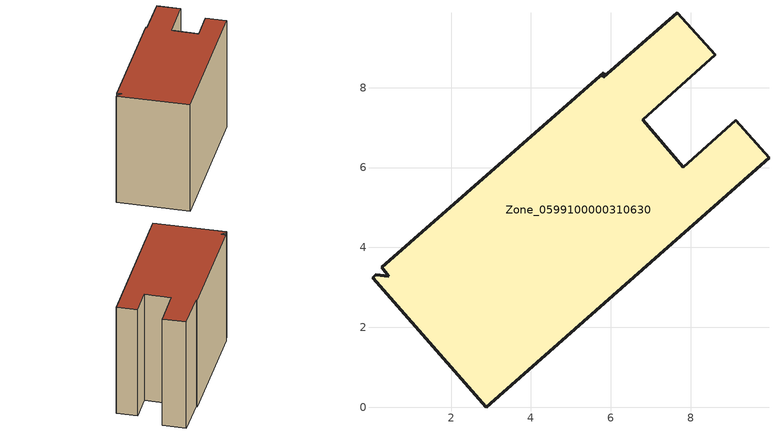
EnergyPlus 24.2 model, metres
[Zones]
Zone_0599100000310630
 floor ground (C_G): 7.81,6.01 9.13,7.19 9.96,6.25 2.88,0 0.03,3.24 0.12,3.31 0.45,3.28 0.26,3.51 5.82,8.38 5.81,8.27 7.67,9.88 8.61,8.82 6.8,7.2 z0
 wall outside (C_F): 2.88,0 9.96,6.25 9.13,7.19 7.81,6.01 6.8,7.2 8.61,8.82 7.67,9.88 5.81,8.27 5.82,8.38 0.26,3.51 0.45,3.28 0.12,3.31 0.03,3.24 2.88,0 z0:7.06
 roof outside (C_R): 0.45,3.28 0.12,3.31 0.03,3.24 2.88,0 9.96,6.25 9.13,7.19 7.81,6.01 6.8,7.2 8.61,8.82 7.67,9.88 5.81,8.27 5.82,8.38 0.26,3.51 z7.06
[BUILDING]
Pand.0599100000310630: North Axis=0; Terrain=City; Loads Convergence Tolerance Value=0.04; Temperature Convergence Tolerance Value=0.4; Solar Distribution=FullExterior; Maximum Number of Warmup Days=25; Minimum Number of Warmup Days=1
[Site:Location]
Rotterdam.The.Hague.AP_ZH_NLD Design_Conditions: Latitude=51.96; Longitude=4.45; Time Zone=1; Elevation=-4.5
[SITE:GROUNDTEMPERATURE:BUILDINGSURFACE]
18, 18, 18, 18, 18, 18, 18, 18, 18, 18, 18, 18
[MATERIAL] Thermal Absorptance=0.9; Solar Absorptance=0.7; Visible Absorptance=0.7
Name | Roughness | Thickness | Conductivity | Density | Specific Heat
G.TC.1946 | MediumSmooth | 0.15 | 1 | 540 | 1210
F.TC.1946 | Rough | 0.3 | 0.857143 | 1920 | 840
R.TC.1946 | MediumRough | 0.2 | 0.909091 | 1500 | 1000
[CONSTRUCTION]
C_G: G.TC.1946
C_F: F.TC.1946
C_R: R.TC.1946
[ZONE]
Zone_0599100000310630: Type=1; Multiplier=1; Ceiling Height=Autocalculate; Volume=Autocalculate; Floor Area=autocalculate; Part of Total Floor Area=Yes
[ZONEINFILTRATION:DESIGNFLOWRATE]
Infil_Zone_0599100000310630: Zone or ZoneList or Space or SpaceList=Zone_0599100000310630; Schedule=AlwaysOn; Design Flow Rate Calculation Method=Flow/Area; Flow Rate per Floor Area=0.003; Constant Term Coefficient=1; Temperature Term Coefficient=0; Velocity Term Coefficient=0; Velocity Squared Term Coefficient=0
[HVACTEMPLATE:ZONE:IDEALLOADSAIRSYSTEM]
Zone_0599100000310630: Maximum Heating Supply Air Temperature=50; Minimum Cooling Supply Air Temperature=13; Maximum Heating Supply Air Humidity Ratio=0.0156; Minimum Cooling Supply Air Humidity Ratio=0.0077; Heating Limit=NoLimit; Cooling Limit=NoLimit; Dehumidification Control Type=ConstantSensibleHeatRatio; Cooling Sensible Heat Ratio=0.7; Dehumidification Setpoint=60; Humidification Control Type=None; Humidification Setpoint=30; Outdoor Air Method=None; Outdoor Air Flow Rate per Person=0.00944; Outdoor Air Flow Rate per Zone Floor Area=0; Outdoor Air Flow Rate per Zone=0; Demand Controlled Ventilation Type=None; Outdoor Air Economizer Type=NoEconomizer; Heat Recovery Type=None; Sensible Heat Recovery Effectiveness=0.7; Latent Heat Recovery Effectiveness=0.65
[ZONECONTROL:THERMOSTAT]
ThermostatControl_Zone_0599100000310630: Zone or ZoneList=Zone_0599100000310630; Control Type Schedule=DualSetpointControlType; Control 1=Thermostat_Zone_0599100000310630; Temperature Difference Between Cutout And Setpoint=0
[THERMOSTATSETPOINT:DUALSETPOINT]
Thermostat_Zone_0599100000310630: Heating Setpoint Temperature Schedule=HeatingSetpoint_Zone_0599100000310630; Cooling Setpoint Temperature Schedule=CoolingSetpoint_Zone_0599100000310630
[SCHEDULE:COMPACT]
HeatingSetpoint_Zone_0599100000310630: Through: 12/31, For: AllDays, Until: 24:00, 21
CoolingSetpoint_Zone_0599100000310630: Through: 12/31, For: AllDays, Until: 24:00, 24
DualSetpointControlType: Through: 12/31, For: AllDays, Until: 24:00, 4
AlwaysOn: Through: 12/31, For: AllDays, Until: 24:00, 1
